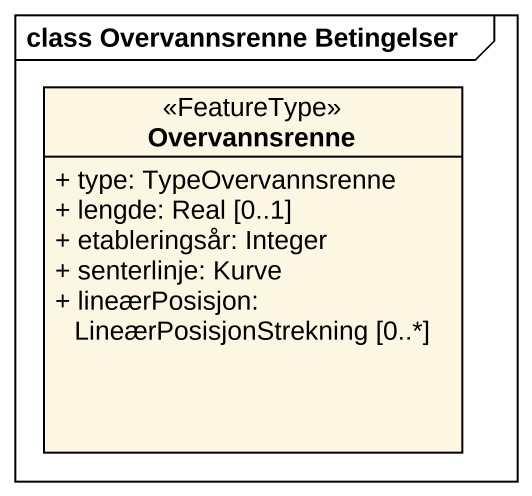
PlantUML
@startuml
mainframe class Overvannsrenne Betingelser
hide circle
hide empty members
skinparam classAttributeIconSize 0
class Overvannsrenne <<FeatureType>> {
  + type: TypeOvervannsrenne
  + lengde: Real [0..1]
  + etableringsår: Integer
  + senterlinje: Kurve
  + lineærPosisjon: LineærPosisjonStrekning [0..*]
}
@enduml
